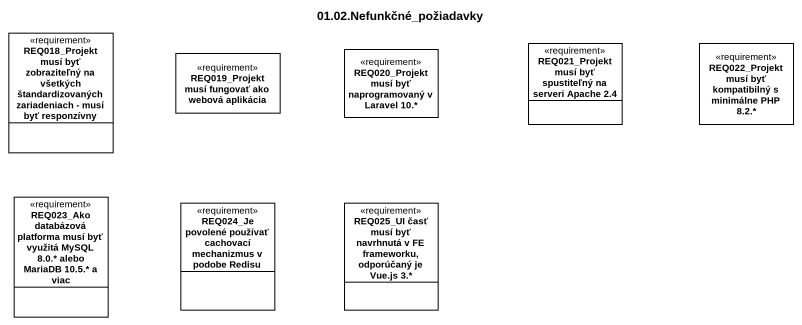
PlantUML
@startuml
title 01.02.Nefunkčné_požiadavky
hide circle
hide empty members
class "REQ018_Projekt musí byť zobraziteľný na všetkých štandardizovaných zariadeniach - musí byť responzívny" as REQ018_Projekt_musí_byť <<requirement>>
class "REQ019_Projekt musí fungovať ako webová aplikácia" as REQ019_Projekt_musí <<requirement>>
class "REQ020_Projekt musí byť naprogramovaný v Laravel 10.*" as REQ020_Projekt_musí_byť <<requirement>>
class "REQ021_Projekt musí byť spustiteľný na serveri Apache 2.4" as REQ021_Projekt_musí_byť <<requirement>>
class "REQ022_Projekt musí byť kompatibilný s minimálne PHP 8.2.*" as REQ022_Projekt_musí_byť <<requirement>>
class "REQ023_Ako databázová platforma musí byť využitá MySQL 8.0.* alebo MariaDB 10.5.* a viac" as REQ023_Ako_databázová <<requirement>>
class "REQ024_Je povolené používať cachovací mechanizmus v podobe Redisu" as REQ024_Je_povolené_používať <<requirement>>
class "REQ025_UI časť musí byť navrhnutá v FE frameworku, odporúčaný je Vue.js 3.*" as REQ025_UI_časť_musí_byť <<requirement>>
@enduml
